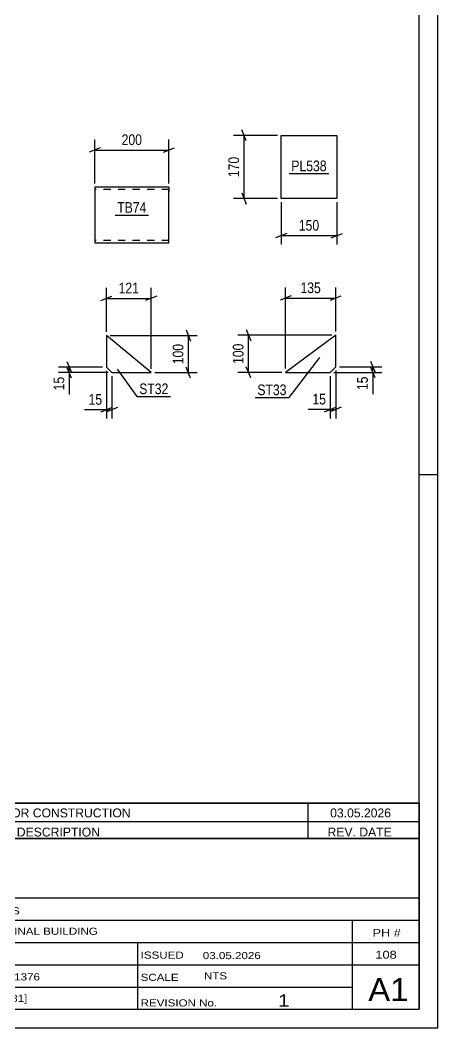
# Model space of a CAD drawing. Header units: millimetres. Extents: x 0 to 841, y 0 to 594.
# Drawn here: x 728.5 to 841, y 0 to 271.5 of the extents above; entities that cross this region are included whole.
import ezdxf

# ---------------------------------------------------------------- set-up
doc = ezdxf.new("R2010")
doc.units = ezdxf.units.MM
doc.linetypes.add('DXK_LINE_DOT2', pattern=[3.9198, 1.9599, -1.9599])
doc.styles.add('Arial Narrow', font='ARIALN.TTF', dxfattribs={"height": 0.2})

# ---------------------------------------------------------------- blocks, each defined once
blk = doc.blocks.new('Unknown-815137511-1135 - 13993')
at = {"color": 5, "linetype": 'Continuous'}
for p, q in [((841, 0), (841, 594)), ((836, 5), (836, 589)), ((841, 149), (836, 149)), ((5, 5), (836, 5)), ((0, 0), (841, 0))]:
    blk.add_line(p, q, dxfattribs=at)
blk = doc.blocks.new('Unknown-815137511-14420 - 13993')
at = {"color": 7, "linetype": 'Continuous'}
for p, q in [((676, 51.05), (676, 5)), ((676, 51.05), (836, 51.05)), ((836, 51), (836, 5)), ((676, 35), (836, 35)), ((716.14, 35), (716.14, 5)), ((676, 29), (836, 29)), ((818, 5.05), (818, 29.05)), ((676, 23), (836, 23)), ((760.14, 23), (760.14, 5)), ((676, 17), (836, 17)), ((676, 11), (818, 11)), ((676, 5), (836, 5))]:
    blk.add_line(p, q, dxfattribs=at)
at = {"color": 7, "style": 'Arial Narrow'}
for s, height, width, p in [('DRAWING TITLE', 1.9089, 1.425378, (680.88, 30.61)), ('TRUSS', 1.909, 1.425378, (717.81, 30.59)), ('CONTRACT', 1.909, 1.425378, (680.88, 24.71)), ('TERMINAL BUILDING', 1.9089, 1.425378, (718.06, 25.07)), ('MODELLED BY', 1.9089, 1.425378, (680.88, 18.98)), ('GSK', 1.909, 1.425378, (717.88, 19.04)), ('ISSUED', 1.909, 1.425378, (760.94, 18.64)), ('03.05.2026', 1.909, 1.425378, (777.69, 18.52)), ('CONTRACT NO', 1.9089, 1.425378, (680.88, 12.66)), ('AN-C-1376', 1.909, 1.425378, (718.23, 12.78)), ('SCALE', 1.909, 1.425378, (760.94, 12.65)), ('A1', 6.204, 1.25, (822.24, 7.2)), ('DRAWING No', 1.909, 1.425378, (680.56, 7)), ('[TR.281]', 1.909, 1.425378, (718.46, 6.99)), ('1', 3.34, 1.5, (797.91, 5.68)), ('REVISION No.', 1.9089, 1.425378, (760.94, 5.77))]:
    blk.add_text(s, height=height, dxfattribs=dict(at, width=width)).set_placement(p)
at = {"color": 7, "linetype": 'Continuous', "style": 'Arial Narrow'}
for s, height, width, p in [('PH #', 2.1, 1.42538, (823.4, 24.55)), ('108', 2.1, 1.42538, (824.19, 18.65)), ('NTS', 1.909, 1.425378, (778, 13.05))]:
    blk.add_text(s, height=height, dxfattribs=dict(at, width=width)).set_placement(p)
blk = doc.blocks.new('Unknown-815137511-14423 - 13993')
at = {"color": 7, "linetype": 'Continuous'}
for p, q in [((676, 60.55), (836, 60.55)), ((836, 60.55), (676, 60.55)), ((676, 60.55), (676, 55.55)), ((685, 60.55), (685, 55.55)), ((709, 60.55), (709, 55.55)), ((806, 60.55), (806, 55.55)), ((836, 60.55), (836, 55.55)), ((676, 55.55), (836, 55.55)), ((676, 55.55), (676, 51.05)), ((676, 55.55), (836, 55.55)), ((685, 55.55), (685, 51.05)), ((709, 55.55), (709, 51.05)), ((806, 55.55), (806, 51.05)), ((836, 55.55), (836, 51.05)), ((836, 51.05), (676, 51.05))]:
    blk.add_line(p, q, dxfattribs=at)
at = {"color": 7, "linetype": 'Continuous', "style": 'Arial Narrow'}
for s, height, width, p in [('1', 2.39, 1.196471, (679.16, 56.7)), ('0', 2.39, 1.196471, (694, 56.7)), ('ISSUED FOR CONSTRUCTION', 2.3861, 1.196471, (711, 56.7)), ('03.05.2026', 2.386, 1.196471, (812, 56.7)), ('No', 2.386, 1.2, (677.54, 51.55)), ('REV MARK', 2.386, 1.2, (686, 51.55)), ('REVISION DESCRIPTION', 2.3861, 1.2, (711, 51.55)), ('REV. DATE', 2.386, 1.2, (811.28, 51.55))]:
    blk.add_text(s, height=height, dxfattribs=dict(at, width=width)).set_placement(p)
blk = doc.blocks.new('Part-815137511-11557 - 11556')
at = {"color": 2, "linetype": 'Continuous'}
for p, q in [((751.7, 186.51), (751.7, 178.01)), ((763.79, 176.51), (751.7, 186.51)), ((751.7, 178.01), (753.2, 176.51)), ((753.2, 176.51), (763.79, 176.51))]:
    blk.add_line(p, q, dxfattribs=at)
blk = doc.blocks.new('Part-815137511-11540 - 11539')
at = {"color": 2, "linetype": 'Continuous'}
for p, q in [((768.57, 226.46), (748.56, 226.46)), ((748.56, 226.46), (748.56, 211.55)), ((768.57, 226.46), (768.57, 226.37)), ((768.57, 226.37), (768.57, 226.11)), ((768.57, 226.11), (768.57, 225.26)), ((768.57, 212.66), (768.57, 225.26)), ((768.57, 211.46), (768.57, 212.66)), ((748.56, 211.55), (748.56, 211.46)), ((748.56, 211.46), (768.57, 211.46))]:
    blk.add_line(p, q, dxfattribs=at)
at = {"color": 7, "linetype": 'DXK_LINE_DOT2'}
for p, q in [((768.57, 225.86), (748.56, 225.86)), ((768.57, 226.11), (768.57, 225.86)), ((768.57, 225.26), (768.57, 225.72)), ((748.56, 212.06), (748.56, 212.11)), ((768.57, 212.06), (748.56, 212.06)), ((768.57, 212.11), (768.57, 212.43)), ((768.57, 212.06), (768.57, 212.11))]:
    blk.add_line(p, q, dxfattribs=at)
blk = doc.blocks.new('Part-815137511-11548 - 11547')
at = {"color": 2, "linetype": 'Continuous'}
for p, q in [((798.79, 223.4), (798.79, 240.4)), ((798.79, 240.4), (813.79, 240.4)), ((813.79, 240.4), (813.79, 223.4)), ((813.79, 223.4), (798.79, 223.4))]:
    blk.add_line(p, q, dxfattribs=at)
blk = doc.blocks.new('Part-815137511-11567 - 11566')
at = {"color": 2, "linetype": 'Continuous'}
for p, q in [((813.48, 186.58), (799.99, 176.58)), ((813.48, 178.08), (813.48, 186.58)), ((799.99, 176.58), (811.98, 176.58)), ((813.48, 178.08), (811.98, 176.58))]:
    blk.add_line(p, q, dxfattribs=at)
blk = doc.blocks.new('StraightDimension-815137511-11817 - 11556')
at = {"color": 7, "linetype": 'Continuous'}
for p, q in [((741.1, 179.51), (742.3, 176.51)), ((750.7, 178.01), (738.85, 178.01)), ((752.2, 176.51), (738.85, 176.51)), ((742.3, 175.01), (741.1, 178.01)), ((741.7, 176.51), (741.7, 178.01))]:
    blk.add_line(p, q, dxfattribs=at)
at = {"color": 0}
blk.add_wipeout([(740.95, 175.98), (736.75, 175.98), (736.75, 171.12), (740.95, 171.12)], dxfattribs=at)
at = {"color": 7, "linetype": 'Continuous'}
blk.add_line((741.7, 176.51), (741.7, 170.6), dxfattribs=at)
blk.add_line((741.7, 176.51), (741.7, 170.6), dxfattribs=at)
at = {"color": 3, "style": 'Arial Narrow'}
blk.add_text('15', height=2.863, rotation=90.0002, dxfattribs=at).set_placement((740.35, 171.72))
blk = doc.blocks.new('StraightDimension-815137511-11809 - 11556')
at = {"color": 7, "linetype": 'Continuous'}
for p, q in [((751.7, 177.01), (751.7, 164.11)), ((753.2, 175.51), (753.2, 164.11)), ((750.2, 165.91), (753.2, 167.11)), ((754.7, 167.11), (751.7, 165.91)), ((751.7, 166.51), (753.2, 166.51))]:
    blk.add_line(p, q, dxfattribs=at)
at = {"color": 0}
blk.add_wipeout([(751.17, 167.26), (751.17, 171.46), (746.31, 171.46), (746.31, 167.26)], dxfattribs=at)
at = {"color": 7, "linetype": 'Continuous'}
blk.add_line((751.7, 166.51), (745.79, 166.51), dxfattribs=at)
blk.add_line((751.7, 166.51), (745.79, 166.51), dxfattribs=at)
at = {"color": 3, "style": 'Arial Narrow'}
blk.add_text('15', height=2.863, dxfattribs=at).set_placement((746.91, 167.86))
blk = doc.blocks.new('StraightDimension-815137511-11821 - 11556')
at = {"color": 7, "linetype": 'Continuous'}
for p, q in [((773.19, 188.01), (774.39, 185.01)), ((752.7, 186.51), (776.19, 186.51)), ((773.79, 176.51), (773.79, 186.51)), ((764.79, 176.51), (776.19, 176.51)), ((774.39, 175.01), (773.19, 178.01))]:
    blk.add_line(p, q, dxfattribs=at)
at = {"color": 0}
blk.add_wipeout([(773.04, 184.85), (768.84, 184.85), (768.84, 178.16), (773.04, 178.16)], dxfattribs=at)
at = {"color": 3, "style": 'Arial Narrow'}
blk.add_text('100', height=2.863, rotation=90.0002, dxfattribs=at).set_placement((772.44, 178.76))
blk = doc.blocks.new('StraightDimension-815137511-11813 - 11556')
at = {"color": 7, "linetype": 'Continuous'}
for p, q in [((751.7, 187.51), (751.7, 199.36)), ((763.79, 177.51), (763.79, 199.36)), ((750.2, 195.91), (753.2, 197.11)), ((751.7, 196.51), (763.79, 196.51)), ((765.29, 197.11), (762.29, 195.91))]:
    blk.add_line(p, q, dxfattribs=at)
at = {"color": 0}
blk.add_wipeout([(761.08, 197.26), (761.08, 201.46), (754.4, 201.46), (754.4, 197.26)], dxfattribs=at)
at = {"color": 3, "style": 'Arial Narrow'}
blk.add_text('121', height=2.863, dxfattribs=at).set_placement((755, 197.86))
blk = doc.blocks.new('StraightDimension-815137511-11797 - 11539')
at = {"color": 7, "linetype": 'Continuous'}
for p, q in [((748.56, 227.46), (748.56, 239.31)), ((768.57, 227.46), (768.57, 239.31)), ((750.06, 237.06), (747.06, 235.86)), ((748.56, 236.46), (768.57, 236.46)), ((767.07, 235.86), (770.07, 237.06))]:
    blk.add_line(p, q, dxfattribs=at)
at = {"color": 0}
blk.add_wipeout([(761.91, 237.21), (761.91, 241.41), (755.22, 241.41), (755.22, 237.21)], dxfattribs=at)
at = {"color": 3, "style": 'Arial Narrow'}
blk.add_text('200', height=2.863, dxfattribs=at).set_placement((755.82, 237.81))
blk = doc.blocks.new('StraightDimension-815137511-11805 - 11547')
at = {"color": 7, "linetype": 'Continuous'}
for p, q in [((798.79, 222.4), (798.79, 211)), ((813.79, 222.4), (813.79, 211)), ((800.29, 214), (797.29, 212.8)), ((798.79, 213.4), (813.79, 213.4)), ((812.29, 212.8), (815.29, 214))]:
    blk.add_line(p, q, dxfattribs=at)
at = {"color": 0}
blk.add_wipeout([(809.63, 214.15), (809.63, 218.35), (802.95, 218.35), (802.95, 214.15)], dxfattribs=at)
at = {"color": 3, "style": 'Arial Narrow'}
blk.add_text('150', height=2.863, dxfattribs=at).set_placement((803.55, 214.75))
blk = doc.blocks.new('StraightDimension-815137511-11801 - 11547')
at = {"color": 7, "linetype": 'Continuous'}
for p, q in [((789.39, 238.9), (788.19, 241.9)), ((797.79, 240.4), (785.94, 240.4)), ((788.79, 223.4), (788.79, 240.4)), ((797.79, 223.4), (785.94, 223.4)), ((788.19, 224.9), (789.39, 221.9))]:
    blk.add_line(p, q, dxfattribs=at)
at = {"color": 0}
blk.add_wipeout([(788.04, 235.24), (783.84, 235.24), (783.84, 228.56), (788.04, 228.56)], dxfattribs=at)
at = {"color": 3, "style": 'Arial Narrow'}
blk.add_text('170', height=2.863, rotation=90.0002, dxfattribs=at).set_placement((787.44, 229.16))
blk = doc.blocks.new('StraightDimension-815137511-11833 - 11566')
at = {"color": 7, "linetype": 'Continuous'}
for p, q in [((813.48, 177.08), (813.48, 164.18)), ((811.98, 175.58), (811.98, 164.18)), ((810.48, 165.98), (813.48, 167.18)), ((814.98, 167.18), (811.98, 165.98)), ((811.98, 166.58), (813.48, 166.58))]:
    blk.add_line(p, q, dxfattribs=at)
at = {"color": 0}
blk.add_wipeout([(811.46, 167.33), (811.46, 171.53), (806.6, 171.53), (806.6, 167.33)], dxfattribs=at)
at = {"color": 7, "linetype": 'Continuous'}
blk.add_line((811.98, 166.58), (806.08, 166.58), dxfattribs=at)
blk.add_line((811.98, 166.58), (806.08, 166.58), dxfattribs=at)
at = {"color": 3, "style": 'Arial Narrow'}
blk.add_text('15', height=2.863, dxfattribs=at).set_placement((807.2, 167.93))
blk = doc.blocks.new('StraightDimension-815137511-11825 - 11566')
at = {"color": 7, "linetype": 'Continuous'}
for p, q in [((822.88, 179.58), (824.08, 176.58)), ((812.98, 176.58), (825.88, 176.58)), ((814.48, 178.08), (825.88, 178.08)), ((824.08, 175.08), (822.88, 178.08)), ((823.48, 176.58), (823.48, 178.08))]:
    blk.add_line(p, q, dxfattribs=at)
at = {"color": 0}
blk.add_wipeout([(822.73, 176.05), (818.53, 176.05), (818.53, 171.2), (822.73, 171.2)], dxfattribs=at)
at = {"color": 7, "linetype": 'Continuous'}
blk.add_line((823.48, 176.58), (823.48, 170.67), dxfattribs=at)
blk.add_line((823.48, 176.58), (823.48, 170.67), dxfattribs=at)
at = {"color": 3, "style": 'Arial Narrow'}
blk.add_text('15', height=2.863, rotation=90.0002, dxfattribs=at).set_placement((822.13, 171.8))
blk = doc.blocks.new('StraightDimension-815137511-11837 - 11566')
at = {"color": 7, "linetype": 'Continuous'}
for p, q in [((799.99, 177.58), (799.99, 199.43)), ((813.48, 187.58), (813.48, 199.43)), ((801.49, 197.18), (798.49, 195.98)), ((799.99, 196.58), (813.48, 196.58)), ((811.98, 195.98), (814.98, 197.18))]:
    blk.add_line(p, q, dxfattribs=at)
at = {"color": 0}
blk.add_wipeout([(810.08, 197.33), (810.08, 201.53), (803.39, 201.53), (803.39, 197.33)], dxfattribs=at)
at = {"color": 3, "style": 'Arial Narrow'}
blk.add_text('135', height=2.863, dxfattribs=at).set_placement((803.99, 197.93))
blk = doc.blocks.new('StraightDimension-815137511-11829 - 11566')
at = {"color": 7, "linetype": 'Continuous'}
for p, q in [((789.39, 188.08), (790.59, 185.08)), ((812.48, 186.58), (787.14, 186.58)), ((789.99, 176.58), (789.99, 186.58)), ((798.99, 176.58), (787.14, 176.58)), ((790.59, 175.08), (789.39, 178.08))]:
    blk.add_line(p, q, dxfattribs=at)
at = {"color": 0}
blk.add_wipeout([(789.24, 184.92), (785.04, 184.92), (785.04, 178.24), (789.24, 178.24)], dxfattribs=at)
at = {"color": 3, "style": 'Arial Narrow'}
blk.add_text('100', height=2.863, rotation=90.0002, dxfattribs=at).set_placement((788.64, 178.84))
blk = doc.blocks.new('Mark-815137511-13706 - 11556')
at = {"color": 0}
blk.add_wipeout([(768.42, 170.71), (768.42, 173.71), (760.56, 173.71), (760.56, 170.71)], dxfattribs=at)
blk.add_wipeout([(768.42, 170.71), (768.42, 173.71), (760.56, 173.71), (760.56, 170.71)], dxfattribs=at)
at = {"color": 30, "linetype": 'Continuous'}
for p, q in [((754.64, 177.43), (759.96, 170.11)), ((759.96, 170.11), (769.02, 170.11))]:
    blk.add_line(p, q, dxfattribs=at)
at = {"color": 3, "style": 'Arial Narrow'}
blk.add_text('ST32', height=2.863, dxfattribs=at).set_placement((760.56, 170.71))
blk = doc.blocks.new('Mark-815137511-12063 - 11539')
at = {"color": 0}
blk.add_wipeout([(762.49, 219.56), (762.49, 222.56), (754.64, 222.56), (754.64, 219.56)], dxfattribs=at)
blk.add_wipeout([(762.49, 219.56), (762.49, 222.56), (754.64, 222.56), (754.64, 219.56)], dxfattribs=at)
at = {"color": 30, "linetype": 'Continuous'}
blk.add_line((754.04, 218.96), (763.09, 218.96), dxfattribs=at)
at = {"color": 3, "style": 'Arial Narrow'}
blk.add_text('TB74', height=2.863, dxfattribs=at).set_placement((754.64, 219.56))
blk = doc.blocks.new('Mark-815137511-13696 - 11547')
at = {"color": 0}
blk.add_wipeout([(811.04, 230.76), (811.04, 233.76), (801.54, 233.76), (801.54, 230.76)], dxfattribs=at)
blk.add_wipeout([(811.04, 230.76), (811.04, 233.76), (801.54, 233.76), (801.54, 230.76)], dxfattribs=at)
at = {"color": 30, "linetype": 'Continuous'}
blk.add_line((800.94, 230.16), (811.64, 230.16), dxfattribs=at)
at = {"color": 3, "style": 'Arial Narrow'}
blk.add_text('PL538', height=2.863, dxfattribs=at).set_placement((801.54, 230.76))
blk = doc.blocks.new('Mark-815137511-12066 - 11566')
at = {"color": 0}
blk.add_wipeout([(800.24, 170.44), (800.24, 173.44), (792.38, 173.44), (792.38, 170.44)], dxfattribs=at)
blk.add_wipeout([(800.24, 170.44), (800.24, 173.44), (792.38, 173.44), (792.38, 170.44)], dxfattribs=at)
at = {"color": 30, "linetype": 'Continuous'}
for p in [(809.13, 180.59), (791.78, 169.84)]:
    blk.add_line(p, (800.84, 169.84), dxfattribs=at)
at = {"color": 3, "style": 'Arial Narrow'}
blk.add_text('ST33', height=2.863, dxfattribs=at).set_placement((792.38, 170.44))

msp = doc.modelspace()

# ---------------------------------------------------------------- block references
for name in ['Unknown-815137511-1135 - 13993', 'Part-815137511-11548 - 11547', 'Part-815137511-11540 - 11539', 'Part-815137511-11557 - 11556', 'Part-815137511-11567 - 11566', 'Unknown-815137511-14423 - 13993', 'Unknown-815137511-14420 - 13993']:
    msp.add_blockref(name, (0, 0))

# ---------------------------------------------------------------- next in the draw order: block references
for name in ['StraightDimension-815137511-11797 - 11539', 'Mark-815137511-13696 - 11547', 'Mark-815137511-12063 - 11539', 'StraightDimension-815137511-11805 - 11547', 'StraightDimension-815137511-11817 - 11556', 'StraightDimension-815137511-11833 - 11566']:
    msp.add_blockref(name, (0, 0))

# ---------------------------------------------------------------- next in the draw order: block references
for name in ['StraightDimension-815137511-11801 - 11547', 'StraightDimension-815137511-11825 - 11566', 'StraightDimension-815137511-11809 - 11556']:
    msp.add_blockref(name, (0, 0))

# ---------------------------------------------------------------- next in the draw order: block references
for name in ['StraightDimension-815137511-11837 - 11566', 'StraightDimension-815137511-11821 - 11556']:
    msp.add_blockref(name, (0, 0))

# ---------------------------------------------------------------- next in the draw order: block references
for name in ['StraightDimension-815137511-11813 - 11556', 'StraightDimension-815137511-11829 - 11566']:
    msp.add_blockref(name, (0, 0))

# ---------------------------------------------------------------- next in the draw order: block references
for name in ['Mark-815137511-12066 - 11566', 'Mark-815137511-13706 - 11556']:
    msp.add_blockref(name, (0, 0))

doc.saveas('drawing.dxf')
